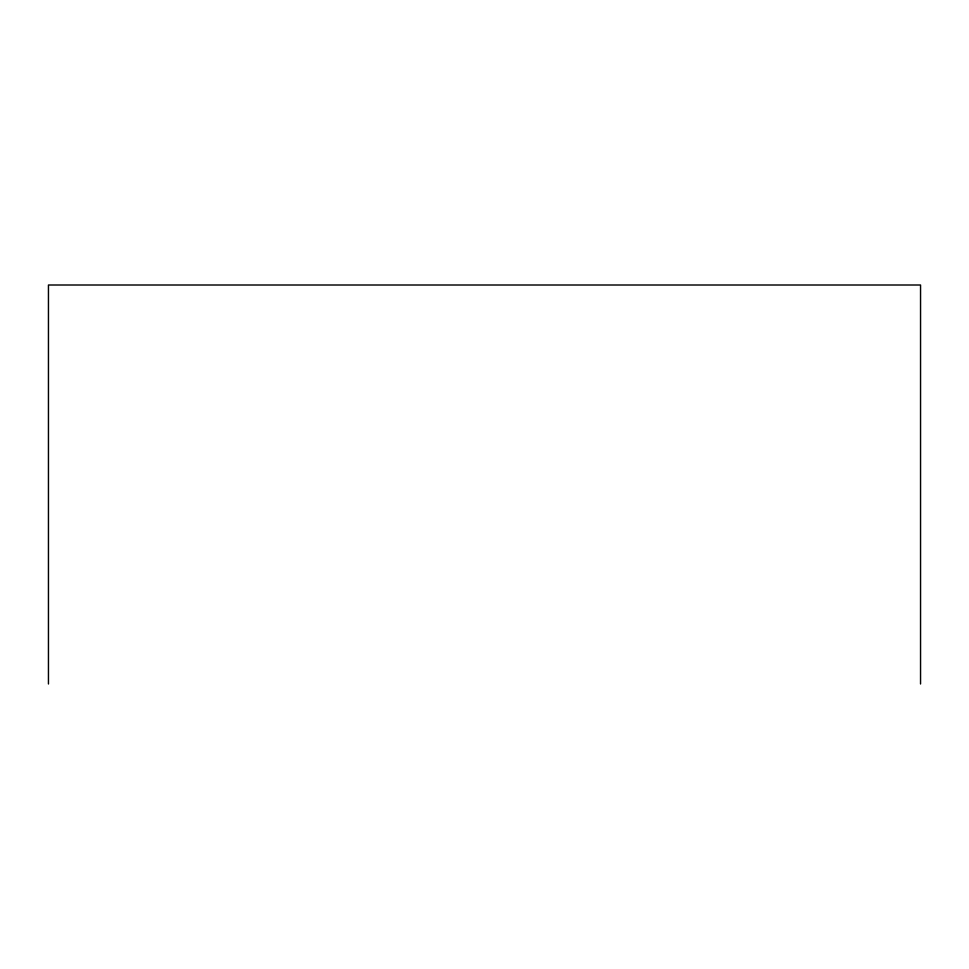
<?xml version="1.0" encoding="UTF-8"?>
<svg xmlns="http://www.w3.org/2000/svg" width="969" height="969" viewBox="0 0 969 969"><rect width="100%" height="100%" fill="white"/><g stroke="black" fill="none" stroke-linecap="round" stroke-linejoin="round"><path stroke-width="1.45" d="M920.55 683.993L920.55 285.007L48.45 285.007L48.45 683.993"/></g></svg>
